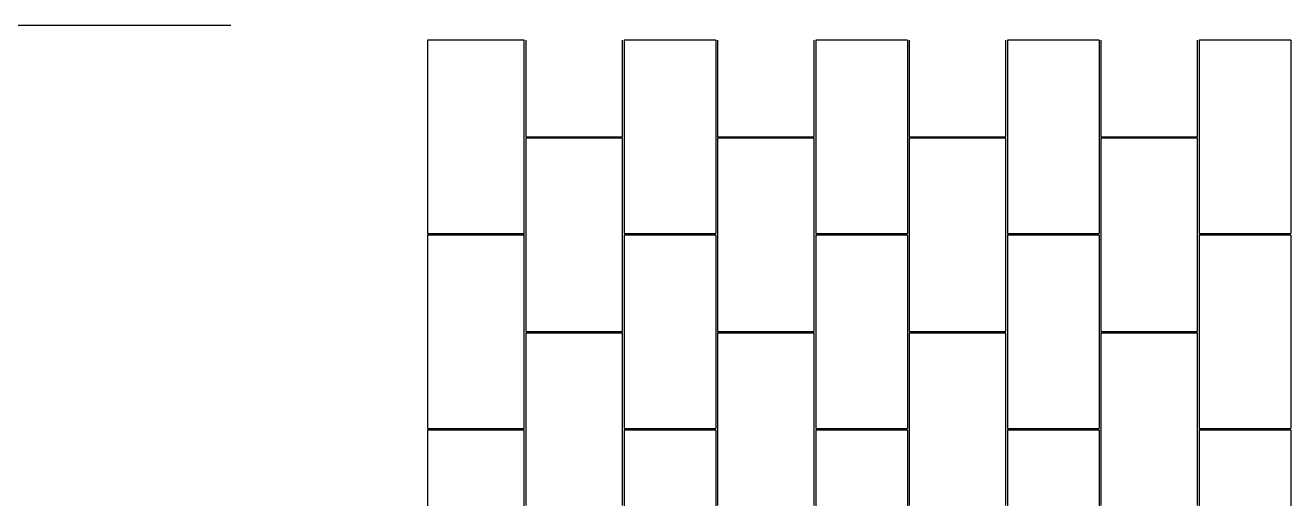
# Model space of a CAD drawing. Header units: millimetres. Extents: x 3813 to 53761, y -2555 to 21253.
# Drawn here: x 16837 to 24685, y 111 to 3092 of the extents above; entities that cross this region are included whole.
import ezdxf

# ---------------------------------------------------------------- set-up
doc = ezdxf.new("R2010")
doc.units = ezdxf.units.MM
doc.layers.add('A-WALL-FULL', color=255, linetype='Continuous')

# ---------------------------------------------------------------- blocks, each defined once
blk = doc.blocks.new('pav')
for p, q in [((5071.89, 1689.93), (5071.89, 1569.93)), ((5190.74, 1689.93), (5190.74, 1569.93)), ((5309.58, 1689.93), (5309.58, 1569.93)), ((5428.43, 1689.93), (5428.43, 1569.93)), ((4953.05, 1567.93), (4953.05, 1569.93)), ((5071.89, 1568.93), (5071.89, 1448.93)), ((5190.74, 1568.93), (5190.74, 1448.93)), ((5309.58, 1568.93), (5309.58, 1448.93)), ((5428.43, 1568.93), (5428.43, 1448.93)), ((5071.89, 1447.93), (5071.89, 1400.97)), ((5190.74, 1447.93), (5190.74, 1400.97)), ((5309.58, 1447.93), (5309.58, 1400.97)), ((5428.43, 1447.93), (5428.43, 1400.97))]:
    blk.add_line(p, q)
for points in [[(4893.05, 1569.93), (4953.05, 1569.93), (4953.05, 1689.93), (4893.05, 1689.93)], [(4954.05, 1509.02), (5014.05, 1509.02), (5014.05, 1629.02), (4954.05, 1629.02)], [(5072.89, 1509.02), (5132.89, 1509.02), (5132.89, 1629.02), (5072.89, 1629.02)], [(5191.74, 1509.02), (5251.74, 1509.02), (5251.74, 1629.02), (5191.74, 1629.02)], [(5310.58, 1509.02), (5370.58, 1509.02), (5370.58, 1629.02), (5310.58, 1629.02)], [(4893.05, 1448.93), (4953.05, 1448.93), (4953.05, 1568.93), (4893.05, 1568.93)]]:
    blk.add_lwpolyline(points, close=True)
for points in [[(4954.05, 1689.93), (4954.05, 1629.93), (5014.05, 1629.93), (5014.05, 1689.93)], [(5071.89, 1689.93), (5015.05, 1689.93), (5015.05, 1569.93), (5071.89, 1569.93)], [(5072.89, 1689.93), (5072.89, 1629.93), (5132.89, 1629.93), (5132.89, 1689.93)], [(5190.74, 1689.93), (5133.89, 1689.93), (5133.89, 1569.93), (5190.74, 1569.93)], [(5191.74, 1689.93), (5191.74, 1629.93), (5251.74, 1629.93), (5251.74, 1689.93)], [(5309.58, 1689.93), (5252.74, 1689.93), (5252.74, 1569.93), (5309.58, 1569.93)], [(5310.58, 1689.93), (5310.58, 1629.93), (5370.58, 1629.93), (5370.58, 1689.93)], [(5428.43, 1689.93), (5371.58, 1689.93), (5371.58, 1569.93), (5428.43, 1569.93)], [(5071.89, 1568.93), (5015.05, 1568.93), (5015.05, 1448.93), (5071.89, 1448.93)], [(5190.74, 1568.93), (5133.89, 1568.93), (5133.89, 1448.93), (5190.74, 1448.93)], [(5309.58, 1568.93), (5252.74, 1568.93), (5252.74, 1448.93), (5309.58, 1448.93)], [(5428.43, 1568.93), (5371.58, 1568.93), (5371.58, 1448.93), (5428.43, 1448.93)], [(5014.05, 1401.05), (5014.05, 1508.02), (4954.05, 1508.02), (4954.05, 1401.05)], [(5132.89, 1401.05), (5132.89, 1508.02), (5072.89, 1508.02), (5072.89, 1401.05)], [(5251.74, 1401.05), (5251.74, 1508.02), (5191.74, 1508.02), (5191.74, 1401.05)], [(5370.58, 1401.05), (5370.58, 1508.02), (5310.58, 1508.02), (5310.58, 1401.05)], [(4953.05, 1400.97), (4953.05, 1447.93), (4893.05, 1447.93), (4893.05, 1400.97)], [(5071.89, 1447.93), (5015.05, 1447.93), (5015.05, 1400.97)], [(5190.74, 1447.93), (5133.89, 1447.93), (5133.89, 1400.97)], [(5309.58, 1447.93), (5252.74, 1447.93), (5252.74, 1400.97)], [(5428.43, 1447.93), (5371.58, 1447.93), (5371.58, 1400.97)]]:
    blk.add_lwpolyline(points)

msp = doc.modelspace()

# ---------------------------------------------------------------- linework, layer by layer
at = {"layer": 'A-WALL-FULL', "color": 7}
msp.add_line((16612.3, 3092.1), (18112.3, 3092.1), dxfattribs=at)

# ---------------------------------------------------------------- block references
at = {"xscale": 10, "yscale": 10, "zscale": 10}
msp.add_blockref('pav', (-29599.1, -13898.6), dxfattribs=at)

doc.saveas('drawing.dxf')
